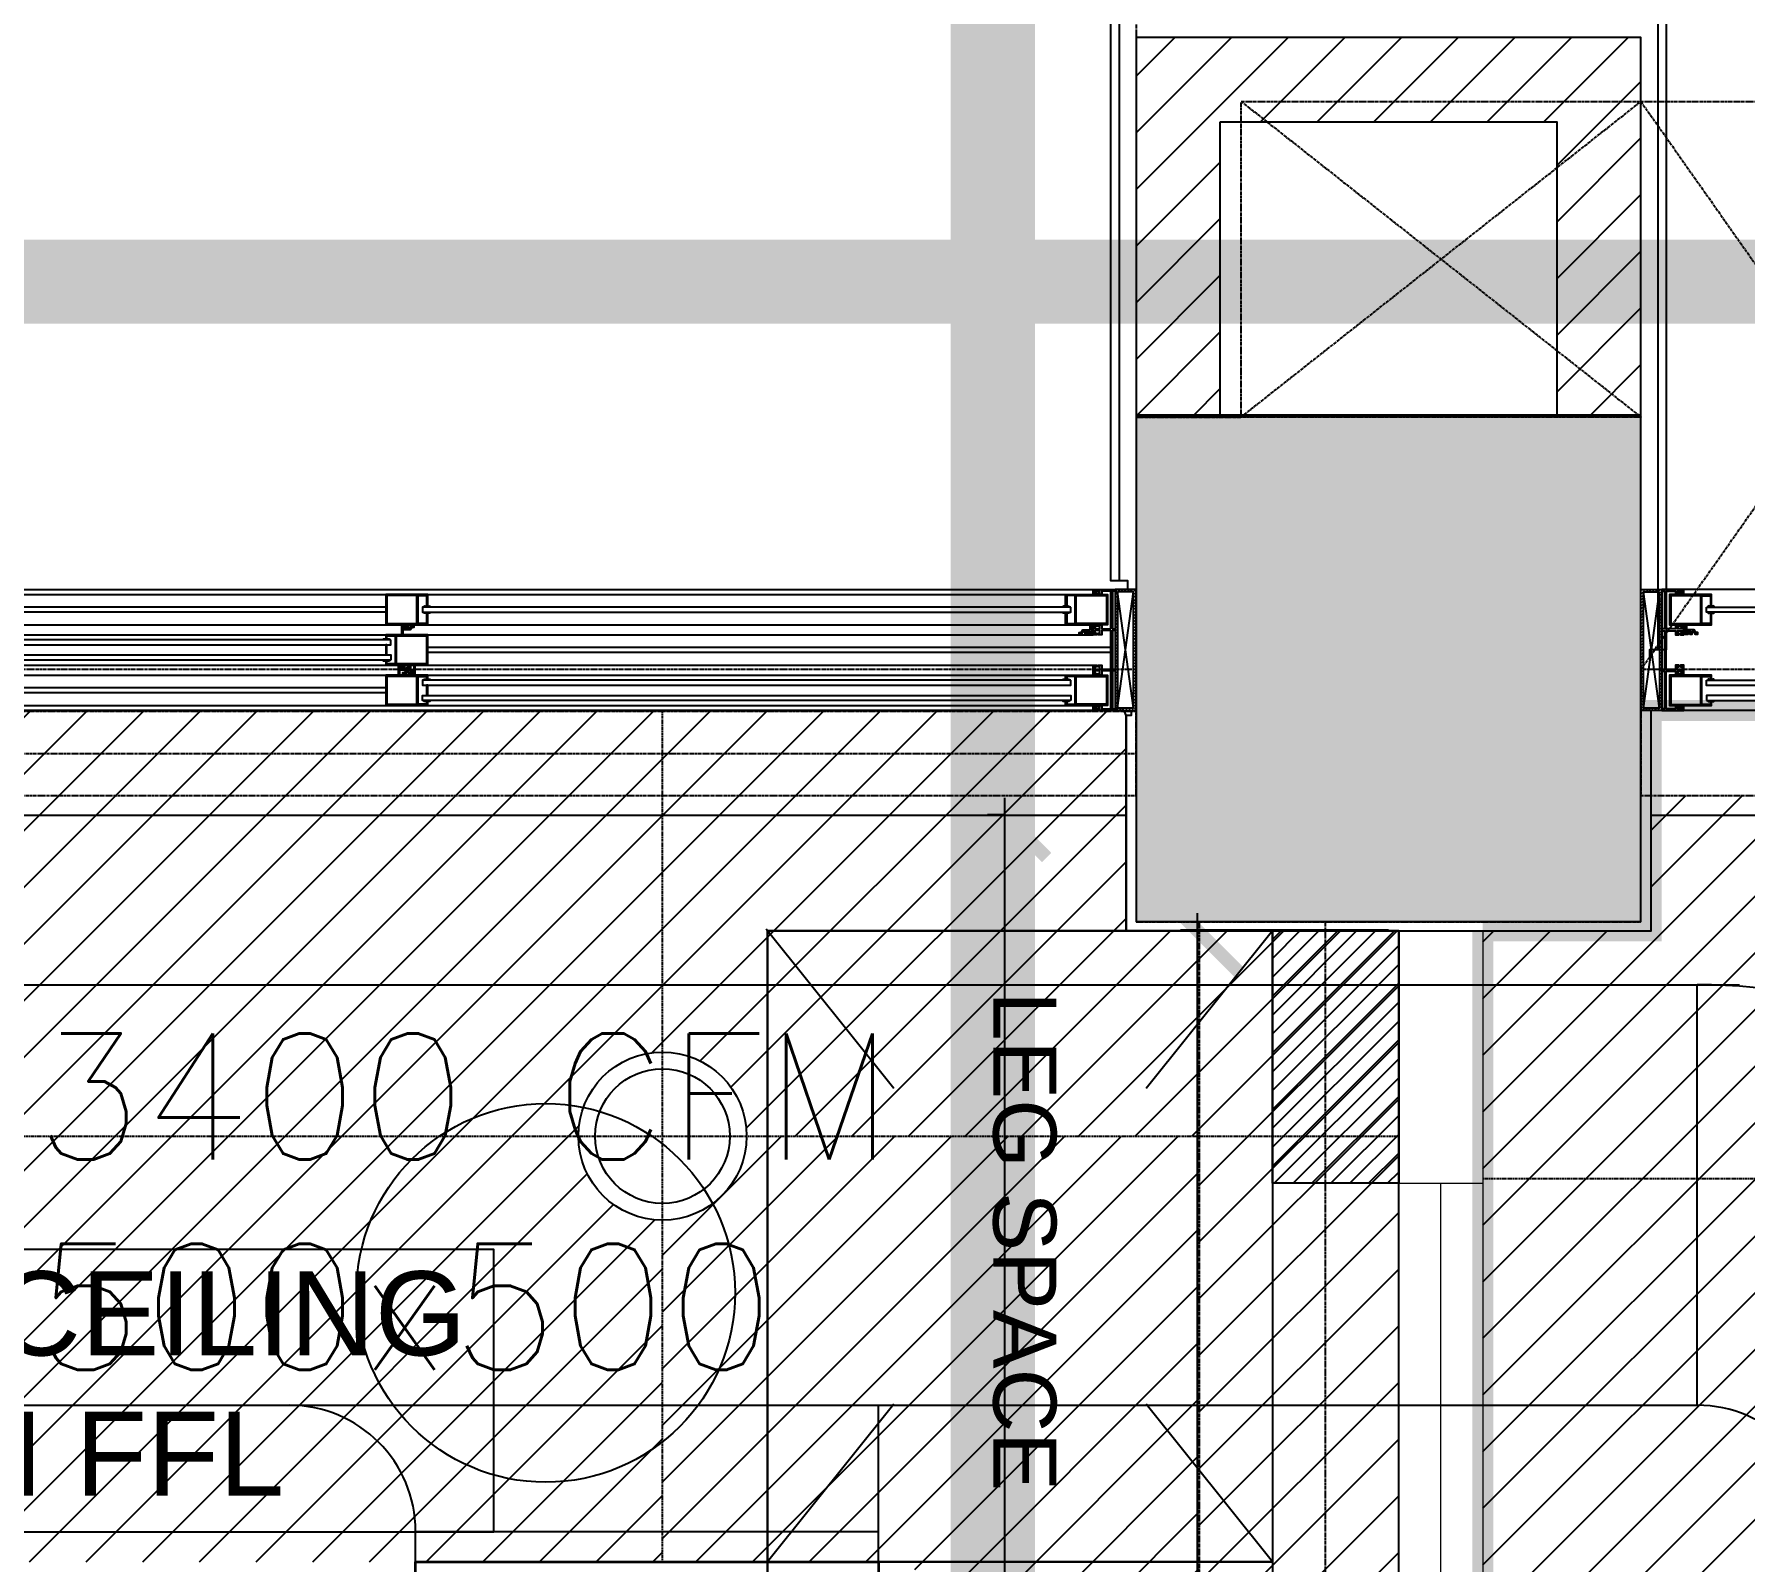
# Model space of a CAD drawing. Header units: millimetres. Extents: x -661525 to 498941, y 282148 to 1359693.
# Drawn here: x -230349 to -228316, y 675010 to 676826 of the extents above; entities that cross this region are included whole.
import ezdxf

# ---------------------------------------------------------------- set-up
doc = ezdxf.new("R2010")
doc.units = ezdxf.units.MM
doc.header["$LTSCALE"] = 2.5
doc.header["$PDMODE"] = 35
doc.header["$PDSIZE"] = 15
doc.linetypes.add('CENTER', pattern=[2, 1.25, -0.25, 0.25, -0.25])
doc.linetypes.add('DASHED', pattern=[0.75, 0.5, -0.25])
doc.layers.get('0').update_dxf_attribs({"linetype": 'CONTINUOUS'})
doc.layers.get('DEFPOINTS').update_dxf_attribs({"linetype": 'CONTINUOUS'})
for name, color, linetype in [('A-ALU-SECTION', 11, 'CONTINUOUS'), ('A-ANNO-GRID', 5, 'CENTER'), ('A-COLS', 7, 'CONTINUOUS'), ('A-COLS-PATT', 252, 'CONTINUOUS'), ('A-ELEV', 8, 'CONTINUOUS'), ('A-ELEV-MEDM', 34, 'CONTINUOUS'), ('A-ELEV-THIN', 8, 'CONTINUOUS'), ('A-GLAZ', 5, 'CONTINUOUS'), ('A-WALL', 8, 'CONTINUOUS'), ('A-WALL-JAMB', 11, 'CONTINUOUS'), ('A-WALL-PATT-125', 8, 'CONTINUOUS'), ('A-WALL-PLAS', 8, 'CONTINUOUS'), ('CEILING', 11, 'CONTINUOUS'), ('DEMARCATION', 8, 'CONTINUOUS'), ('I-FURN', 14, 'CONTINUOUS'), ('I-SECT', 3, 'CONTINUOUS'), ('SECTION LINE', 1, 'CONTINUOUS'), ('v-SA DUCT', 4, 'CONTINUOUS'), ('vemcpl-ahu', 6, 'CONTINUOUS')]:
    doc.layers.add(name, color=color, linetype=linetype)
doc.layers.add('area', color=5, linetype='CONTINUOUS', plot=False)
for name, color, linetype, lineweight in [('LAB MODULE', 1, 'CONTINUOUS', 25), ('partition', 6, 'CONTINUOUS', 18), ('vac vcd', 5, 'CONTINUOUS', 35), ('Wall - Stone Hatch', 252, 'CONTINUOUS', 13)]:
    doc.layers.add(name, color=color, linetype=linetype, lineweight=lineweight)
doc.styles.add('ARIAL', font='arial.ttf')
doc.styles.add('COMPLEX', font='complex.shx', dxfattribs={"width": 0.8})
doc.styles.add('ROMAND', font='ROMAND')
doc.styles.add('ROMANS', font='romans.shx', dxfattribs={"height": 125})
doc.dimstyles.new('TICK100', dxfattribs={"dimtxt": 250, "dimasz": 200, "dimexe": 150, "dimexo": 10, "dimgap": 50, "dimtad": 0, "dimdec": 0, "dimrnd": 5, "dimzin": 1, "dimdsep": 46, "dimtxsty": 'COMPLEX', "dimblk1": 'ARCHTICK', "dimblk2": 'ARCHTICK', "dimsah": 1, "dimcen": 0.09375, "dimdle": 150, "dimclrd": 11, "dimclre": 11, "dimclrt": 7, "dimadec": 0, "dimazin": 0, "dimtfac": 1, "dimtdec": 0, "dimtofl": 0, "dimtmove": 0, "dimatfit": 3, "dimldrblk": 'OPEN90', "dimfxl": 1, "dimtolj": 1, "dimtzin": 1, "dimarcsym": 0})

# ---------------------------------------------------------------- blocks, each defined once
blk = doc.blocks.new('_ARCHTICK')
at = {"color": 0, "linetype": 'ByBlock', "const_width": 0.15}
blk.add_lwpolyline([(-0.5, -0.5), (0.5, 0.5)], dxfattribs=at)
blk = doc.blocks.new('*D251')
at = {"layer": 'DEFPOINTS', "color": 0, "transparency": 16777216}
for p in [(-229196.3, 675898.2), (-229196.3, 675898.2), (-229196.3, 672161.2)]:
    blk.add_point(p, dxfattribs=at)
at = {"layer": 'DEMARCATION', "color": 8, "lineweight": -2, "transparency": 16777216}
for p, q in [((-229196.3, 675918.2), (-229196.3, 674178.7)), ((-229196.3, 675898.2), (-229216.3, 675898.2)), ((-229196.3, 672141.2), (-229196.3, 673880.6)), ((-229196.3, 672161.2), (-229216.3, 672161.2))]:
    blk.add_line(p, q, dxfattribs=at)
at = {"layer": 'DEMARCATION', "color": 8, "lineweight": -2, "transparency": 16777216, "xscale": 100, "yscale": 100, "zscale": 100}
for p, rotation in [((-229196.3, 675898.2), 90), ((-229196.3, 672161.2), 270)]:
    blk.add_blockref('_ARCHTICK', p, dxfattribs=dict(at, rotation=rotation))
at = {"layer": 'DEMARCATION', "color": 1, "transparency": 16777216, "insert": (-229196.3, 674029.7), "char_height": 100, "attachment_point": 5, "rotation": 90, "style": 'ARIAL'}
blk.add_mtext('\\A1;3737', dxfattribs=at)
blk = doc.blocks.new('*D263')
at = {"layer": 'DEFPOINTS', "color": 0, "transparency": 16777216}
for p in [(-228967, 675761.2), (-228739.7, 675761.2), (-228727.7, 673461.2)]:
    blk.add_point(p, dxfattribs=at)
at = {"layer": 'DEMARCATION', "color": 8, "lineweight": -2, "transparency": 16777216}
for p, q in [((-228967, 675781.2), (-228967, 674657)), ((-228739.7, 675761.2), (-228987, 675761.2)), ((-228967, 673441.2), (-228967, 674565.4)), ((-228727.7, 673461.2), (-228987, 673461.2))]:
    blk.add_line(p, q, dxfattribs=at)
at = {"layer": 'DEMARCATION', "color": 8, "lineweight": -2, "transparency": 16777216, "xscale": 100, "yscale": 100, "zscale": 100}
for p, rotation in [((-228967, 675761.2), 90), ((-228967, 673461.2), 270)]:
    blk.add_blockref('_ARCHTICK', p, dxfattribs=dict(at, rotation=rotation))
at = {"layer": 'DEMARCATION', "color": 1, "transparency": 16777216, "insert": (-228967, 674611.2), "char_height": 100, "attachment_point": 5, "rotation": 90, "style": 'ARIAL'}
blk.add_mtext('\\A1;X', dxfattribs=at)
blk = doc.blocks.new('key')
h = blk.add_hatch(color=252)
h.dxf.hatch_style = 1
h.paths.add_polyline_path([(3404141, 685893.5), (3403541, 685893.5), (3403541, 685293.5), (3404141, 685293.5)])
at = {"color": 252}
for points in [[(3404741, 685593.5), (3404741, 686393.5), (3403541, 686393.5), (3403541, 685893.5), (3403666, 685893.5), (3403666, 686268.5), (3404616, 686268.5), (3404616, 685593.5), (3404741, 685593.5)], [(3403666, 686268.5), (3404141, 685893.5), (3403666, 685893.5), (3404141, 686268.5)], [(3404141, 686268.5), (3404616, 685593.5), (3404141, 685593.5), (3404616, 686268.5)], [(3404141, 685443.5), (3404741, 685443.5), (3404741, 685593.5), (3404141, 685593.5), (3404141, 685443.5)], [(3403616, 685293.5), (3403616, 680693.5), (3401066, 680693.5), (3401066, 680543.5), (3403616, 680543.5), (3403766, 680543.5), (3403766, 685293.5), (3403616, 685293.5)]]:
    blk.add_lwpolyline(points, dxfattribs=at)
for points in [[(3404141, 685893.5), (3403541, 685893.5), (3403541, 685293.5), (3404141, 685293.5)], [(3400141, 685443.5), (3403541, 685443.5), (3403541, 685593.5), (3400141, 685593.5)], [(3403541, 685543.5), (3400141, 685543.5), (3400141, 685493.5), (3403541, 685493.5)]]:
    blk.add_lwpolyline(points, close=True, dxfattribs=at)
blk = doc.blocks.new('*D542')
at = {"layer": 'DEFPOINTS', "color": 0}
for p in [(-229196.3, 675897.2), (-229196.3, 675897.2), (-229196.3, 672160.2)]:
    blk.add_point(p, dxfattribs=at)
at = {"layer": 'DEMARCATION', "color": 8, "lineweight": -2}
for p, q in [((-229196.3, 675917.2), (-229196.3, 674177.7)), ((-229196.3, 675897.2), (-229216.3, 675897.2)), ((-229196.3, 672140.2), (-229196.3, 673879.6)), ((-229196.3, 672160.2), (-229216.3, 672160.2))]:
    blk.add_line(p, q, dxfattribs=at)
at = {"layer": 'DEMARCATION', "color": 8, "lineweight": -2, "xscale": 100, "yscale": 100, "zscale": 100}
for p, rotation in [((-229196.3, 675897.2), 90), ((-229196.3, 672160.2), 270)]:
    blk.add_blockref('_ARCHTICK', p, dxfattribs=dict(at, rotation=rotation))
at = {"layer": 'DEMARCATION', "color": 1, "insert": (-229196.3, 674028.7), "char_height": 100, "attachment_point": 5, "rotation": 90, "style": 'ARIAL'}
blk.add_mtext('\\A1;3737', dxfattribs=at)
blk = doc.blocks.new('*D554')
at = {"layer": 'DEFPOINTS', "color": 0}
for p in [(-228967, 675760.2), (-228739.7, 675760.2), (-228727.7, 673460.2)]:
    blk.add_point(p, dxfattribs=at)
at = {"layer": 'DEMARCATION', "color": 8, "lineweight": -2}
for p, q in [((-228967, 675780.2), (-228967, 674656)), ((-228739.7, 675760.2), (-228987, 675760.2)), ((-228967, 673440.2), (-228967, 674564.4)), ((-228727.7, 673460.2), (-228987, 673460.2))]:
    blk.add_line(p, q, dxfattribs=at)
at = {"layer": 'DEMARCATION', "color": 8, "lineweight": -2, "xscale": 100, "yscale": 100, "zscale": 100}
for p, rotation in [((-228967, 675760.2), 90), ((-228967, 673460.2), 270)]:
    blk.add_blockref('_ARCHTICK', p, dxfattribs=dict(at, rotation=rotation))
at = {"layer": 'DEMARCATION', "color": 1, "insert": (-228967, 674610.2), "char_height": 100, "attachment_point": 5, "rotation": 90, "style": 'ARIAL'}
blk.add_mtext('\\A1;X', dxfattribs=at)
blk = doc.blocks.new('W1-size144')
at = {"layer": 'Wall - Stone Hatch'}
h = blk.add_hatch(dxfattribs=at)
h.set_pattern_fill('ANSI36', color=8, scale=0.8, style=0)
h.set_pattern_definition([(45, (279760.804, 1019371.3426), (1.3470384, 4.9391409), [6.35, -1.27, 0, -1.27])])
h.paths.add_polyline_path([(283098.8, 1019374.3), (283098.8, 1019512.3), (283117.8, 1019512.3), (283117.8, 1019374.3)], flags=16)
h.paths.add_polyline_path([(283095.8, 1019371.3), (283095.8, 1019515.3), (283120.8, 1019515.3), (283120.8, 1019371.3)])
at = {"layer": 'A-ALU-SECTION', "color": 8}
for points in [[(282278.8, 1019504.7), (282277.4, 1019504.7), (282277.4, 1019507.9), (282267.4, 1019507.9), (282267.4, 1019474.7), (282277.4, 1019474.7), (282277.4, 1019478), (282278.8, 1019478), (282278.8, 1019473.3), (282228.8, 1019473.3), (282228.8, 1019509.3), (282278.8, 1019509.3), (282278.8, 1019504.7)], [(282278.8, 1019504.7), (282277.4, 1019504.7), (282277.4, 1019507.9), (282267.4, 1019507.9), (282267.4, 1019474.7), (282277.4, 1019474.7), (282277.4, 1019478), (282278.8, 1019478), (282278.8, 1019473.3), (282245.5, 1019473.3), (282245.5, 1019467.1), (282254.3, 1019467.1), (282256.3, 1019464.1), (282258.6, 1019464.1), (282258.6, 1019462.3), (282255.4, 1019462.3), (282253.4, 1019465.3), (282251.7, 1019465.3), (282251.7, 1019462.3), (282248.9, 1019462.3), (282248.9, 1019464.1), (282249.9, 1019464.1), (282249.9, 1019465.3), (282245.5, 1019465.3), (282245.5, 1019464.1), (282246.9, 1019464.1), (282246.9, 1019462.3), (282243.7, 1019462.3), (282243.7, 1019473.3), (282228.8, 1019473.3), (282228.8, 1019509.3), (282278.8, 1019509.3), (282278.8, 1019504.7)], [(282266, 1019474.7), (282230.2, 1019474.7), (282230.2, 1019507.9), (282266, 1019507.9), (282266, 1019474.7)], [(283036.8, 1019504.7), (283038.2, 1019504.7), (283038.2, 1019507.9), (283048.2, 1019507.9), (283048.2, 1019474.7), (283038.2, 1019474.7), (283038.2, 1019478), (283036.8, 1019478), (283036.8, 1019473.3), (283086.8, 1019473.3), (283086.8, 1019509.3), (283036.8, 1019509.3), (283036.8, 1019504.7)], [(283049.6, 1019474.7), (283085.4, 1019474.7), (283085.4, 1019507.9), (283049.6, 1019507.9), (283049.6, 1019474.7)], [(282228.8, 1019430), (282230.2, 1019430), (282230.2, 1019426.7), (282240.2, 1019426.7), (282240.2, 1019459.9), (282230.2, 1019459.9), (282230.2, 1019456.7), (282228.8, 1019456.7), (282228.8, 1019461.3), (282262.1, 1019461.3), (282262.1, 1019467.5), (282253.3, 1019467.5), (282251.3, 1019470.5), (282249, 1019470.5), (282249, 1019472.3), (282252.2, 1019472.3), (282254.2, 1019469.3), (282255.9, 1019469.3), (282255.9, 1019472.3), (282258.7, 1019472.3), (282258.7, 1019470.5), (282257.7, 1019470.5), (282257.7, 1019469.3), (282262.1, 1019469.3), (282262.1, 1019470.5), (282260.7, 1019470.5), (282260.7, 1019472.3), (282263.9, 1019472.3), (282263.9, 1019461.3), (282278.8, 1019461.3), (282278.8, 1019425.3), (282249.4, 1019425.3), (282249.4, 1019419.1), (282258.2, 1019419.1), (282260.2, 1019416.1), (282262.5, 1019416.1), (282262.5, 1019414.3), (282259.3, 1019414.3), (282257.2, 1019417.3), (282255.6, 1019417.3), (282255.6, 1019414.3), (282252.8, 1019414.3), (282252.8, 1019416.1), (282253.8, 1019416.1), (282253.8, 1019417.3), (282249.4, 1019417.3), (282249.4, 1019416.1), (282250.8, 1019416.1), (282250.8, 1019414.3), (282247.6, 1019414.3), (282247.6, 1019425.3), (282228.8, 1019425.3), (282228.8, 1019430)], [(282241.6, 1019426.7), (282277.4, 1019426.7), (282277.4, 1019459.9), (282241.6, 1019459.9), (282241.6, 1019426.7)], [(283036.8, 1019399.7), (283038.2, 1019399.7), (283038.2, 1019411.9), (283048.2, 1019411.9), (283048.2, 1019378.7), (283038.2, 1019378.7), (283038.2, 1019391), (283036.8, 1019391), (283036.8, 1019377.3), (283086.8, 1019377.3), (283086.8, 1019413.3), (283068, 1019413.3), (283068, 1019424.3), (283064.8, 1019424.3), (283064.8, 1019422.5), (283066.2, 1019422.5), (283066.2, 1019421.3), (283061.8, 1019421.3), (283061.8, 1019422.5), (283062.8, 1019422.5), (283062.8, 1019424.3), (283060, 1019424.3), (283060, 1019421.3), (283058.4, 1019421.3), (283056.4, 1019424.3), (283053.1, 1019424.3), (283053.1, 1019422.5), (283055.4, 1019422.5), (283057.4, 1019419.5), (283066.2, 1019419.5), (283066.2, 1019413.3), (283036.8, 1019413.3), (283036.8, 1019399.7)], [(282278.8, 1019399.7), (282277.4, 1019399.7), (282277.4, 1019411.9), (282267.4, 1019411.9), (282267.4, 1019378.7), (282277.4, 1019378.7), (282277.4, 1019391), (282278.8, 1019391), (282278.8, 1019377.3), (282228.8, 1019377.3), (282228.8, 1019413.3), (282278.8, 1019413.3), (282278.8, 1019399.7)], [(282266, 1019378.7), (282230.2, 1019378.7), (282230.2, 1019411.9), (282266, 1019411.9), (282266, 1019378.7)], [(283049.6, 1019378.7), (283085.4, 1019378.7), (283085.4, 1019411.9), (283049.6, 1019411.9), (283049.6, 1019378.7)]]:
    blk.add_lwpolyline(points, dxfattribs=at)
for points in [[(282277.4, 1019497.3), (282278.8, 1019497.3), (282278.8, 1019485.3), (282277.4, 1019485.3)], [(282228.8, 1019449.3), (282230.2, 1019449.3), (282230.2, 1019437.3), (282228.8, 1019437.3)], [(283043, 1019392.3), (282272.6, 1019392.3), (282272.6, 1019398.3), (283043, 1019398.3)]]:
    blk.add_lwpolyline(points, close=True, dxfattribs=at)
at = {"layer": 'A-ELEV-MEDM', "color": 8}
for centre, start, end in [((282275.4, 1019503.3), 359.7081, 180.2928), ((282278.1, 1019503.3), 359.1234, 180.8775), ((282280.8, 1019503.3), 359.1234, 180.8775), ((283034.8, 1019503.3), 359.1225, 180.8766), ((283037.5, 1019503.3), 359.1225, 180.8766), ((283040.2, 1019503.3), 359.7072, 180.2919), ((282275.4, 1019479.4), 179.7081, 0.2928), ((282278.1, 1019479.3), 179.1234, 0.8775), ((282280.8, 1019479.3), 179.1234, 0.8775), ((283034.8, 1019479.3), 179.1225, 0.8766), ((283037.5, 1019479.3), 179.1225, 0.8766), ((283040.2, 1019479.4), 179.7072, 0.2919), ((282226.8, 1019455.4), 359.1225, 180.8766), ((282229.5, 1019455.4), 359.1225, 180.8766), ((282232.2, 1019455.3), 359.7072, 180.2919), ((282226.8, 1019431.3), 179.1225, 0.8766), ((282229.5, 1019431.3), 179.1225, 0.8766), ((282232.2, 1019431.3), 179.7072, 0.2919), ((282275.4, 1019398.3), 359.7081, 180.2928), ((282278.1, 1019398.3), 359.1234, 180.8775), ((282280.8, 1019398.3), 359.1234, 180.8775), ((283034.8, 1019398.3), 359.1225, 180.8766), ((283037.5, 1019398.3), 359.1225, 180.8766), ((283040.2, 1019398.3), 359.7072, 180.2919), ((282275.4, 1019392.4), 179.7072, 0.2919), ((282278.1, 1019392.3), 179.1225, 0.8766), ((282280.8, 1019392.3), 179.1225, 0.8766), ((283034.8, 1019392.3), 179.1234, 0.8775), ((283037.5, 1019392.3), 179.1234, 0.8775), ((283040.2, 1019392.4), 179.7081, 0.2928)]:
    blk.add_arc(centre, 1.34, start, end, dxfattribs=at)
at = {"layer": 'A-ELEV-THIN', "color": 8}
for p, q in [((279771.8, 1019515.3), (283069.8, 1019515.3)), ((279771.8, 1019509.3), (283069.8, 1019509.3)), ((283098.8, 1019512.3), (283117.8, 1019374.3)), ((283117.8, 1019512.3), (283098.8, 1019374.3)), ((282228.8, 1019494.3), (280612.8, 1019494.3)), ((282228.8, 1019488.3), (280612.8, 1019488.3)), ((279771.8, 1019473.3), (283069.8, 1019473.3)), ((279771.8, 1019461.3), (283069.8, 1019461.3)), ((283090.8, 1019446.3), (282278.8, 1019446.3)), ((283090.8, 1019440.3), (282278.8, 1019440.3)), ((279771.8, 1019425.3), (283069.8, 1019425.3)), ((279771.8, 1019413.3), (283069.8, 1019413.3)), ((282228.8, 1019398.3), (280612.8, 1019398.3)), ((279771.8, 1019377.3), (283036.8, 1019377.3)), ((282228.8, 1019392.3), (280612.8, 1019392.3)), ((279771.8, 1019371.3), (283069.8, 1019371.3))]:
    blk.add_line(p, q, dxfattribs=at)
at = {"layer": 'A-GLAZ', "color": 4}
for points in [[(283043, 1019503.3), (282272.6, 1019503.3), (282272.6, 1019497.3), (283043, 1019497.3)], [(283043, 1019479.3), (282272.6, 1019479.3), (282272.6, 1019485.3), (283043, 1019485.3)], [(282235, 1019455.3), (281464.6, 1019455.3), (281464.6, 1019449.3), (282235, 1019449.3)], [(282235, 1019431.3), (281464.6, 1019431.3), (281464.6, 1019437.3), (282235, 1019437.3)]]:
    blk.add_lwpolyline(points, close=True, dxfattribs=at)
at = {"layer": 'A-WALL-JAMB', "color": 8}
blk.add_lwpolyline([(283095.8, 1019371.3), (283095.8, 1019515.3), (283120.8, 1019515.3), (283120.8, 1019371.3), (283095.8, 1019371.3)], dxfattribs=at)
blk.add_lwpolyline([(283098.8, 1019374.3), (283098.8, 1019512.3), (283117.8, 1019512.3), (283117.8, 1019374.3)], close=True, dxfattribs=at)
at = {"layer": 'I-SECT', "color": 8}
blk.add_lwpolyline([(283090.8, 1019418.3), (283090.8, 1019373.3), (283079.8, 1019373.3), (283079.8, 1019377.3), (283075.8, 1019377.3), (283075.8, 1019375.3), (283077.8, 1019375.3), (283077.8, 1019373.3), (283071.8, 1019373.3), (283071.8, 1019375.3), (283073.8, 1019375.3), (283073.8, 1019377.3), (283069.8, 1019377.3), (283069.8, 1019371.3), (283095.8, 1019371.3), (283095.8, 1019373.3), (283092.8, 1019373.3), (283092.8, 1019418.3), (283095.8, 1019418.3), (283095.8, 1019420.3), (283092.8, 1019420.3), (283092.8, 1019466.3), (283095.8, 1019466.3), (283095.8, 1019468.3), (283092.8, 1019468.3), (283092.8, 1019513.3), (283095.8, 1019513.3), (283095.8, 1019515.3), (283069.8, 1019515.3), (283069.8, 1019509.3), (283073.8, 1019509.3), (283073.8, 1019511.3), (283071.8, 1019511.3), (283071.8, 1019513.3), (283077.8, 1019513.3), (283077.8, 1019511.3), (283075.8, 1019511.3), (283075.8, 1019509.3), (283079.8, 1019509.3), (283079.8, 1019513.3), (283090.8, 1019513.3), (283090.8, 1019468.3), (283079.8, 1019468.3), (283079.8, 1019473.3), (283075.8, 1019473.3), (283075.8, 1019471.3), (283077.8, 1019471.3), (283077.8, 1019468.3), (283071.8, 1019468.3), (283071.8, 1019471.3), (283073.8, 1019471.3), (283073.8, 1019473.3), (283069.8, 1019473.3), (283069.8, 1019461.3), (283073.8, 1019461.3), (283073.8, 1019463.3), (283071.8, 1019463.3), (283071.8, 1019466.3), (283077.8, 1019466.3), (283077.8, 1019463.3), (283075.8, 1019463.3), (283075.8, 1019461.3), (283079.8, 1019461.3), (283079.8, 1019466.3), (283090.8, 1019466.3), (283090.8, 1019420.3), (283079.8, 1019420.3), (283079.8, 1019425.3), (283075.8, 1019425.3), (283075.8, 1019423.3), (283077.8, 1019423.3), (283077.8, 1019420.3), (283071.8, 1019420.3), (283071.8, 1019423.3), (283073.8, 1019423.3), (283073.8, 1019425.3), (283069.8, 1019425.3), (283069.8, 1019413.3), (283073.8, 1019413.3), (283073.8, 1019415.3), (283071.8, 1019415.3), (283071.8, 1019418.3), (283077.8, 1019418.3), (283077.8, 1019415.3), (283075.8, 1019415.3), (283075.8, 1019413.3), (283079.8, 1019413.3), (283079.8, 1019418.3), (283090.8, 1019418.3)], dxfattribs=at)
blk = doc.blocks.new('w02-144')
at = {"layer": 'Wall - Stone Hatch'}
h = blk.add_hatch(dxfattribs=at)
h.set_pattern_fill('ANSI36', color=8, scale=0.8, style=0)
h.set_pattern_definition([(45, (317008.7752, 1012093.668), (1.3470384, 4.9391409), [6.35, -1.27, 0, -1.27])])
h.paths.add_polyline_path([(320346.8, 1012096.7), (320346.8, 1012234.7), (320365.8, 1012234.7), (320365.8, 1012096.7)], flags=16)
h.paths.add_polyline_path([(320343.8, 1012093.7), (320343.8, 1012237.7), (320368.8, 1012237.7), (320368.8, 1012093.7)])
at = {"layer": 'A-ALU-SECTION', "color": 8}
for points in [[(320284.8, 1012227), (320286.2, 1012227), (320286.2, 1012230.3), (320296.2, 1012230.3), (320296.2, 1012197.1), (320286.2, 1012197.1), (320286.2, 1012200.3), (320284.8, 1012200.3), (320284.8, 1012195.7), (320334.8, 1012195.7), (320334.8, 1012231.7), (320284.8, 1012231.7), (320284.8, 1012227)], [(320297.6, 1012197.1), (320333.4, 1012197.1), (320333.4, 1012230.3), (320297.6, 1012230.3), (320297.6, 1012197.1)], [(320284.8, 1012122), (320286.2, 1012122), (320286.2, 1012134.3), (320296.2, 1012134.3), (320296.2, 1012101.1), (320286.2, 1012101.1), (320286.2, 1012113.3), (320284.8, 1012113.3), (320284.8, 1012099.7), (320334.8, 1012099.7), (320334.8, 1012135.7), (320316, 1012135.7), (320316, 1012146.7), (320312.8, 1012146.7), (320312.8, 1012144.9), (320314.2, 1012144.9), (320314.2, 1012143.7), (320309.8, 1012143.7), (320309.8, 1012144.9), (320310.8, 1012144.9), (320310.8, 1012146.7), (320308, 1012146.7), (320308, 1012143.7), (320306.3, 1012143.7), (320304.3, 1012146.7), (320301.1, 1012146.7), (320301.1, 1012144.9), (320303.4, 1012144.9), (320305.4, 1012141.9), (320314.2, 1012141.9), (320314.2, 1012135.7), (320284.8, 1012135.7), (320284.8, 1012122)], [(320297.6, 1012101.1), (320333.4, 1012101.1), (320333.4, 1012134.3), (320297.6, 1012134.3), (320297.6, 1012101.1)]]:
    blk.add_lwpolyline(points, dxfattribs=at)
blk.add_lwpolyline([(320291, 1012114.7), (319670.6, 1012114.7), (319670.6, 1012120.7), (320291, 1012120.7)], close=True, dxfattribs=at)
at = {"layer": 'A-ELEV-MEDM', "color": 8}
for centre, start, end in [((320282.8, 1012225.7), 359.1225, 180.8766), ((320285.5, 1012225.7), 359.1225, 180.8766), ((320288.2, 1012225.7), 359.7072, 180.2919), ((320282.8, 1012201.7), 179.1225, 0.8766), ((320285.5, 1012201.7), 179.1225, 0.8766), ((320288.2, 1012201.7), 179.7072, 0.2919), ((320282.8, 1012120.7), 359.1225, 180.8766), ((320285.5, 1012120.7), 359.1225, 180.8766), ((320288.2, 1012120.6), 359.7072, 180.2919), ((320282.8, 1012114.7), 179.1234, 0.8775), ((320285.5, 1012114.7), 179.1234, 0.8775), ((320288.2, 1012114.7), 179.7081, 0.2928)]:
    blk.add_arc(centre, 1.34, start, end, dxfattribs=at)
at = {"layer": 'A-ELEV-THIN', "color": 8}
for p, q in [((317619.8, 1012237.7), (320317.8, 1012237.7)), ((320346.8, 1012234.7), (320365.8, 1012096.7)), ((320365.8, 1012234.7), (320346.8, 1012096.7)), ((317619.8, 1012093.7), (320317.8, 1012093.7))]:
    blk.add_line(p, q, dxfattribs=at)
at = {"layer": 'A-GLAZ', "color": 4}
for points in [[(320291, 1012225.7), (319670.6, 1012225.7), (319670.6, 1012219.7), (320291, 1012219.7)], [(320291, 1012201.7), (319670.6, 1012201.7), (319670.6, 1012207.7), (320291, 1012207.7)]]:
    blk.add_lwpolyline(points, close=True, dxfattribs=at)
at = {"layer": 'A-WALL-JAMB', "color": 8}
blk.add_lwpolyline([(320343.8, 1012093.7), (320343.8, 1012237.7), (320368.8, 1012237.7), (320368.8, 1012093.7), (320343.8, 1012093.7)], dxfattribs=at)
blk.add_lwpolyline([(320346.8, 1012096.7), (320346.8, 1012234.7), (320365.8, 1012234.7), (320365.8, 1012096.7)], close=True, dxfattribs=at)
at = {"layer": 'I-SECT', "color": 8}
blk.add_lwpolyline([(320338.8, 1012140.7), (320338.8, 1012095.7), (320327.8, 1012095.7), (320327.8, 1012099.7), (320323.8, 1012099.7), (320323.8, 1012097.7), (320325.8, 1012097.7), (320325.8, 1012095.7), (320319.8, 1012095.7), (320319.8, 1012097.7), (320321.8, 1012097.7), (320321.8, 1012099.7), (320317.8, 1012099.7), (320317.8, 1012093.7), (320343.8, 1012093.7), (320343.8, 1012095.7), (320340.8, 1012095.7), (320340.8, 1012140.7), (320343.8, 1012140.7), (320343.8, 1012142.7), (320340.8, 1012142.7), (320340.8, 1012188.7), (320343.8, 1012188.7), (320343.8, 1012190.7), (320340.8, 1012190.7), (320340.8, 1012235.7), (320343.8, 1012235.7), (320343.8, 1012237.7), (320317.8, 1012237.7), (320317.8, 1012231.7), (320321.8, 1012231.7), (320321.8, 1012233.7), (320319.8, 1012233.7), (320319.8, 1012235.7), (320325.8, 1012235.7), (320325.8, 1012233.7), (320323.8, 1012233.7), (320323.8, 1012231.7), (320327.8, 1012231.7), (320327.8, 1012235.7), (320338.8, 1012235.7), (320338.8, 1012190.7), (320327.8, 1012190.7), (320327.8, 1012195.7), (320323.8, 1012195.7), (320323.8, 1012193.7), (320325.8, 1012193.7), (320325.8, 1012190.7), (320319.8, 1012190.7), (320319.8, 1012193.7), (320321.8, 1012193.7), (320321.8, 1012195.7), (320317.8, 1012195.7), (320317.8, 1012183.7), (320321.8, 1012183.7), (320321.8, 1012185.7), (320319.8, 1012185.7), (320319.8, 1012188.7), (320325.8, 1012188.7), (320325.8, 1012185.7), (320323.8, 1012185.7), (320323.8, 1012183.7), (320327.8, 1012183.7), (320327.8, 1012188.7), (320338.8, 1012188.7), (320338.8, 1012142.7), (320327.8, 1012142.7), (320327.8, 1012147.7), (320323.8, 1012147.7), (320323.8, 1012145.7), (320325.8, 1012145.7), (320325.8, 1012142.7), (320319.8, 1012142.7), (320319.8, 1012145.7), (320321.8, 1012145.7), (320321.8, 1012147.7), (320317.8, 1012147.7), (320317.8, 1012135.7), (320321.8, 1012135.7), (320321.8, 1012137.7), (320319.8, 1012137.7), (320319.8, 1012140.7), (320325.8, 1012140.7), (320325.8, 1012137.7), (320323.8, 1012137.7), (320323.8, 1012135.7), (320327.8, 1012135.7), (320327.8, 1012140.7), (320338.8, 1012140.7)], dxfattribs=at)

msp = doc.modelspace()

# ---------------------------------------------------------------- hatches: boundary and pattern name
at = {"layer": 'A-COLS-PATT'}
h = msp.add_hatch(color=256, dxfattribs=at)
h.dxf.hatch_style = 1
h.paths.add_polyline_path([(-228439.7, 676371.2), (-229039.7, 676371.2), (-229039.7, 675771.2), (-228439.7, 675771.2)])
at = {"layer": 'A-WALL-PATT-125'}
h = msp.add_hatch(dxfattribs=at)
h.set_pattern_fill('ANSI31', color=256, scale=15, angle=360, style=0)
h.set_pattern_definition([(45, (351486.09, -215078.24), (-33.6759605, 33.6759605), [])])
h.paths.add_polyline_path([(-228939.7, 676722.2), (-228539.7, 676722.2), (-228539.7, 676372.2), (-228439.7, 676372.2), (-228439.7, 676822.2), (-229039.7, 676822.2), (-229039.7, 676372.2), (-228939.7, 676372.2)])
at = {"layer": 'CEILING', "true_color": 0xd6ed82, "transparency": 33554687}
h = msp.add_hatch(dxfattribs=at)
h.set_pattern_fill('ANSI31', color=61, scale=15)
h.set_pattern_definition([(45, (-248964.734, 666321.267), (-33.67596, 33.67596), [])])
h.paths.add_polyline_path([(-224964.7, 675760.2), (-225051.7, 675760.2), (-225051.7, 675910.2), (-225271.2, 675910.2), (-225271.2, 675010.2), (-224964.7, 675010.2)])
h.paths.add_polyline_path([(-225271.2, 675910.2), (-225651.7, 675910.2), (-225651.7, 675921.2), (-228271.2, 675921.2), (-228271.2, 675010.2), (-225271.2, 675010.2)])
h.paths.add_polyline_path([(-225808.9, 675377.8), (-225808.9, 675041.3), (-227782.1, 675041.3), (-227782.1, 675377.8)], flags=16)
h.paths.add_polyline_path([(-228271.2, 675921.2), (-228427.7, 675921.2), (-228427.7, 675760.2), (-228514.7, 675760.2), (-228514.7, 675010.2), (-228271.2, 675010.2)])
h.paths.add_polyline_path([(-225271.2, 666010.2), (-225871.2, 666010.2), (-226471.2, 666010.2), (-227071.2, 666010.2), (-227671.2, 666010.2), (-228271.2, 666010.2), (-228271.2, 664601.8), (-225271.2, 665256.2)])
h.paths.add_polyline_path([(-228220.6, 665608.8), (-228220.6, 665945.3), (-226247.4, 665945.3), (-226247.4, 665608.8)], flags=16)
h.paths.add_polyline_path([(-228514.7, 666010.2), (-228639.7, 666010.2), (-228639.7, 664338.2), (-228514.7, 664365.5)])
h.paths.add_polyline_path([(-227103.4, 664673.3), (-227127.2, 664782.7), (-226371, 664947.7), (-224964.7, 665254.4), (-224964.7, 665323), (-228514.7, 664548.7), (-228514.7, 664365.5)])
h.paths.add_polyline_path([(-223714.7, 666010.2), (-223894.7, 666010.2), (-223894.7, 665556.4), (-224496, 665425.2), (-224496, 665356.7), (-224489.3, 665358.1), (-223826.7, 665502.6), (-223826.7, 665784.2), (-223720.7, 665784.2), (-223720.7, 665778.2), (-223714.7, 665778.2), (-223714.7, 665797.2), (-223714.7, 665823.2)])
h.paths.add_polyline_path([(-223714.7, 666293.6), (-223894.7, 666293.6), (-223894.7, 666010.2), (-223714.7, 666010.2)])
h.paths.add_polyline_path([(-223894.7, 666293.6), (-224396, 666293.6, -0.414214), (-224496, 666193.6), (-224496, 666010.2), (-223894.7, 666010.2)])
h.paths.add_polyline_path([(-223894.7, 666010.2), (-224496, 666010.2), (-224496, 665425.2), (-223894.7, 665556.4)], flags=17)
h.paths.add_polyline_path([(-224514.7, 666010.2), (-224964.7, 666010.2), (-224964.7, 665254.4), (-224635.8, 665326.2), (-224496, 665356.7), (-224496, 665425.2), (-224514.7, 665421.2)])
h.paths.add_polyline_path([(-224514.7, 666195.3, -0.359988), (-224596, 666293.6), (-224964.7, 666293.6), (-224964.7, 666010.2), (-224514.7, 666010.2)])
h.paths.add_polyline_path([(-224964.7, 667230.4), (-225063.7, 667230.4), (-225063.7, 667852.5), (-225271.2, 667807.3), (-225271.2, 667210.2), (-225271.2, 666610.2), (-225271.2, 666293.6), (-224964.7, 666293.6)])
h.paths.add_polyline_path([(-224514.7, 667230.4), (-224964.7, 667230.4), (-224964.7, 666293.6), (-224596, 666293.6, -0.359988), (-224514.7, 666391.8)])
h.paths.add_polyline_path([(-223894.7, 667248.2), (-224415.7, 667248.2), (-224415.7, 667230.4), (-224496, 667230.4), (-224496, 666393.6, -0.414214), (-224396, 666293.6), (-223894.7, 666293.6)])
h.paths.add_polyline_path([(-223714.7, 667221.2), (-223708.7, 667238.2), (-223664.7, 667238.2), (-223664.7, 667272.2), (-223814.7, 667272.2), (-223859, 667272.2), (-223894.7, 667272.2), (-223894.7, 666293.6), (-223714.7, 666293.6)])
h.paths.add_polyline_path([(-223826.7, 676210.2), (-224427.7, 676210.2), (-224427.7, 675921.2), (-223894.7, 675921.2), (-223894.7, 668567.9), (-224305.2, 668478.4), (-223838.7, 668478.4), (-223838.7, 668596.2), (-223720.7, 668596.2), (-223714.7, 668596.8), (-223714.7, 670960.2), (-223826.7, 670960.2), (-223826.7, 671584.2), (-223714.7, 671584.2), (-223714.7, 673360.2), (-223826.7, 673360.2), (-223826.7, 673984.2), (-223714.7, 673984.2), (-223714.7, 675760.2), (-223826.7, 675760.2)])
h.paths.add_polyline_path([(-224514.7, 675760.2), (-224964.7, 675760.2), (-224964.7, 668478.4), (-224514.7, 668478.4)])
h.paths.add_polyline_path([(-223894.7, 675921.2), (-224427.7, 675921.2), (-224427.7, 675760.2), (-224514.7, 675760.2), (-224514.7, 668478.4), (-224305.2, 668478.4), (-223894.7, 668567.9)])
h.paths.add_polyline_path([(-225063.7, 668313.1), (-225271.2, 668267.8), (-225271.2, 667807.3), (-225063.7, 667852.5)])
h.paths.add_polyline_path([(-228271.2, 667613.8), (-228514.7, 667560.7), (-228514.7, 675760.2), (-228627.7, 675760.2), (-228627.7, 673160.2), (-228627.7, 672160.2), (-228627.7, 671060.2), (-228627.7, 670060.2), (-228627.7, 668810.2), (-228627.7, 667810.2), (-228627.7, 666097.3), (-228628.3, 666010.2), (-228514.7, 666010.2), (-228514.7, 667100.1), (-228271.2, 667153.2), (-228271.2, 667210.2)])
h.paths.add_polyline_path([(-228015.9, 665552.7), (-228015.9, 665889.2), (-226451.6, 665889.2), (-226451.6, 665552.7)], flags=16)
h.paths.add_polyline_path([(-225426.9, 665220), (-225426.9, 665327.3), (-225581.4, 665327.3), (-225581.4, 665220)], flags=24)
h.paths.add_polyline_path([(-227972.6, 665537.3), (-226468.9, 665537.3), (-226468.9, 665942.9), (-227972.6, 665942.9)], flags=24)
h.paths.add_polyline_path([(-225427.5, 675654.3), (-225427.5, 675866.6), (-225582.1, 675866.6), (-225582.1, 675654.3)], flags=24)
h.paths.add_polyline_path([(-224992.2, 666485), (-224774.2, 666485), (-224774.2, 666639.6), (-224992.2, 666639.6)], flags=9)
h.paths.add_polyline_path([(-224213.9, 666485), (-223996, 666485), (-223996, 666639.6), (-224213.9, 666639.6)], flags=24)
h.paths.add_polyline_path([(-224249.5, 666653.4), (-224249.5, 666871.4), (-224404, 666871.4), (-224404, 666653.4)], flags=24)
h.paths.add_polyline_path([(-224249.5, 665722.9), (-224249.5, 665940.9), (-224404, 665940.9), (-224404, 665722.9)], flags=24)
h.paths.add_polyline_path([(-224964.7, 675010.2), (-225271.2, 675010.2), (-225271.2, 673810.2), (-225271.2, 673210.2), (-225271.2, 672610.2), (-225271.2, 672010.2), (-225271.2, 671410.2), (-225271.2, 670810.2), (-225271.2, 670210.2), (-225271.2, 669610.2), (-225271.2, 669010.2), (-225271.2, 668410.2), (-225271.2, 668267.8), (-225063.7, 668313.1), (-225063.7, 668478.4), (-224964.7, 668478.4)])
h.paths.add_polyline_path([(-228271.2, 675010.2), (-228514.7, 675010.2), (-228514.7, 667560.7), (-228271.2, 667613.8), (-228271.2, 667810.2), (-228271.2, 668410.2), (-228271.2, 669010.2), (-228271.2, 669610.2), (-228271.2, 670210.2), (-228271.2, 670810.2), (-228271.2, 671410.2), (-228271.2, 672010.2), (-228271.2, 672610.2), (-228271.2, 673210.2), (-228271.2, 673810.2)])
h.paths.add_polyline_path([(-225271.2, 666293.6), (-225271.2, 665256.2), (-224964.7, 665323), (-224964.7, 666293.6)])
h.paths.add_polyline_path([(-228271.2, 664601.8), (-228271.2, 667153.2), (-228514.7, 667100.1), (-228514.7, 664548.7)])
h.paths.add_polyline_path([(-225426.9, 665220), (-225426.9, 665327.3), (-225581.4, 665327.3), (-225581.4, 665220)], flags=24)
h.paths.add_polyline_path([(-228190.2, 665593.4), (-226253.9, 665593.4), (-226253.9, 665999), (-228190.2, 665999)], flags=24)
h.paths.add_polyline_path([(-225427.5, 675654.3), (-225427.5, 675866.6), (-225582.1, 675866.6), (-225582.1, 675654.3)], flags=24)
h.paths.add_polyline_path([(-227751.7, 675025.9), (-225815.4, 675025.9), (-225815.4, 675431.5), (-227751.7, 675431.5)], flags=24)
h = msp.add_hatch(dxfattribs=at)
h.set_pattern_fill('ANSI31', color=61, scale=15)
h.set_pattern_definition([(45, (-230802.734, 674091.165), (-33.676, 33.676), [])])
h.paths.add_polyline_path([(-232002.7, 675416.2, -0.414214), (-232102.7, 675516.2), (-232514.7, 675516.2), (-232514.7, 672160.2), (-228964.7, 672160.2), (-228964.7, 675516.2), (-229502.7, 675516.2, -0.414214), (-229602.7, 675416.2), (-229602.7, 675010.2), (-229302.7, 675010.2), (-229302.7, 674410.2), (-229302.7, 673810.2), (-229302.7, 673210.2), (-229302.7, 672610.2), (-229902.7, 672610.2), (-230502.7, 672610.2), (-231102.7, 672610.2), (-231702.7, 672610.2), (-232302.7, 672610.2), (-232302.7, 673210.2), (-232302.7, 673810.2), (-232302.7, 674410.2), (-232302.7, 675010.2), (-232002.7, 675010.2)], flags=16)
h.paths.add_polyline_path([(-232514.7, 675516.2), (-232877.7, 675516.2), (-232877.7, 672160.2), (-232514.7, 672160.2)])
h.paths.add_polyline_path([(-232514.7, 675771.2), (-232877.7, 675771.2), (-232877.7, 675516.2), (-232514.7, 675516.2)])
h.paths.add_polyline_path([(-232002.7, 675921.2), (-232427.4, 675921.2), (-232427.7, 675771.2), (-232514.7, 675771.2), (-232514.7, 675516.2), (-232102.7, 675516.2, -0.414214), (-232002.7, 675616.2)])
h.paths.add_polyline_path([(-232002.7, 676022.2), (-232427.2, 676022.2), (-232427.4, 675921.2), (-232002.7, 675921.2)])
h.paths.add_polyline_path([(-229602.7, 675921.2), (-232002.7, 675921.2), (-232002.7, 675616.2, -0.414214), (-231902.7, 675516.2), (-229702.7, 675516.2, -0.414214), (-229602.7, 675616.2)])
h.paths.add_polyline_path([(-229602.7, 676022.2), (-232002.7, 676022.2), (-232002.7, 675921.2), (-229602.7, 675921.2)])
h.paths.add_polyline_path([(-229051.7, 676016.2), (-229053.8, 676022.2), (-229090.7, 676022.2), (-229602.7, 676022.2), (-229602.7, 675921.2), (-229051.7, 675921.2)])
h.paths.add_polyline_path([(-228964.7, 675760.2), (-229051.7, 675760.2), (-229051.7, 675921.2), (-229602.7, 675921.2), (-229602.7, 675616.2, -0.414214), (-229502.7, 675516.2), (-228964.7, 675516.2)])
h.paths.add_polyline_path([(-228727.7, 675760.2), (-228964.7, 675760.2), (-228964.7, 675516.2), (-228727.7, 675516.2)])
h.paths.add_polyline_path([(-228727.7, 675516.2), (-228964.7, 675516.2), (-228964.7, 672160.2), (-228727.7, 672160.2), (-228727.7, 673160.2)])
h.paths.add_polyline_path([(-229602.7, 675416.2, -0.414214), (-229702.7, 675516.2), (-231902.7, 675516.2, -1), (-232102.7, 675516.2), (-232514.7, 675516.2), (-232514.7, 672160.2), (-228964.7, 672160.2), (-228964.7, 675516.2), (-229502.7, 675516.2, -0.414214), (-229602.7, 675416.2), (-229602.7, 675010.2), (-229302.7, 675010.2), (-229302.7, 674410.2), (-229302.7, 673810.2), (-229302.7, 673210.2), (-229302.7, 672610.2), (-229902.7, 672610.2), (-230502.7, 672610.2), (-231102.7, 672610.2), (-231702.7, 672610.2), (-232302.7, 672610.2), (-232302.7, 673210.2), (-232302.7, 673810.2), (-232302.7, 674410.2), (-232302.7, 675010.2), (-231702.7, 675010.2), (-231102.7, 675010.2), (-230502.7, 675010.2), (-229902.7, 675010.2), (-229602.7, 675010.2)])
h.paths.add_polyline_path([(-229803.4, 675381.7), (-229803.4, 675045.2), (-231776.6, 675045.2), (-231776.6, 675381.7)], flags=0)
h.paths.add_polyline_path([(-232698.8, 673372.2), (-232480.8, 673372.2), (-232480.8, 673526.8), (-232698.8, 673526.8)], flags=9)
h.paths.add_polyline_path([(-229123.8, 673372.2), (-228905.8, 673372.2), (-228905.8, 673526.8), (-229123.8, 673526.8)], flags=9)
h.paths.add_polyline_path([(-231247.7, 672280.9), (-231247.7, 672493.2), (-231402.3, 672493.2), (-231402.3, 672280.9)], flags=8)
h.paths.add_polyline_path([(-231247.1, 675462.6), (-231247.1, 675570), (-231401.6, 675570), (-231401.6, 675462.6)], flags=9)
h.paths.add_polyline_path([(-231746.2, 675029.8), (-229809.9, 675029.8), (-229809.9, 675435.4), (-231746.2, 675435.4)], flags=8)
h = msp.add_hatch(dxfattribs=at)
h.set_pattern_fill('ANSI31', color=61, scale=15)
h.set_pattern_definition([(45, (-230802.325, 673838.165), (-33.676, 33.676), [])])
h.paths.add_polyline_path([(-232002.7, 675416.2, -0.414214), (-232102.7, 675516.2), (-232514.7, 675516.2), (-232514.7, 672160.2), (-228964.7, 672160.2), (-228964.7, 675516.2), (-229502.7, 675516.2, -0.414214), (-229602.7, 675416.2), (-229602.7, 675010.2), (-229302.7, 675010.2), (-229302.7, 674410.2), (-229302.7, 673810.2), (-229302.7, 673210.2), (-229302.7, 672610.2), (-229902.7, 672610.2), (-230502.7, 672610.2), (-231102.7, 672610.2), (-231702.7, 672610.2), (-232302.7, 672610.2), (-232302.7, 673210.2), (-232302.7, 673810.2), (-232302.7, 674410.2), (-232302.7, 675010.2), (-232002.7, 675010.2)])
h.paths.add_polyline_path([(-232698.8, 673372.2), (-232480.8, 673372.2), (-232480.8, 673526.8), (-232698.8, 673526.8)], flags=9)
h.paths.add_polyline_path([(-229123.8, 673372.2), (-228905.8, 673372.2), (-228905.8, 673526.8), (-229123.8, 673526.8)], flags=9)
h.paths.add_polyline_path([(-231247.7, 672280.9), (-231247.7, 672493.2), (-231402.3, 672493.2), (-231402.3, 672280.9)], flags=24)
at = {"layer": 'I-FURN', "transparency": 33554687}
h = msp.add_hatch(dxfattribs=at)
h.set_pattern_fill('ANSI31', color=5, scale=5)
h.set_pattern_definition([(45, (-231620.851, 742783.428), (-11.22532, 11.22532), [])])
h.paths.add_polyline_path([(-228877.7, 675460.2), (-228877.7, 675760.2), (-228727.7, 675760.2), (-228727.7, 675460.2)])

# ---------------------------------------------------------------- linework, layer by layer
at = {"layer": 'A-COLS'}
msp.add_lwpolyline([(-228439.7, 676371.2), (-229039.7, 676371.2), (-229039.7, 675771.2), (-228439.7, 675771.2)], close=True, dxfattribs=at)
at = {"layer": 'A-ELEV'}
for points in [[(-225639.7, 675910.2), (-225639.7, 675897.2), (-228427.7, 675897.2)], [(-229051.7, 675897.2), (-232427.7, 675897.2)]]:
    msp.add_lwpolyline(points, dxfattribs=at)
at = {"layer": 'A-WALL'}
msp.add_lwpolyline([(-228939.7, 676722.2), (-228539.7, 676722.2), (-228539.7, 676372.2), (-228439.7, 676372.2), (-228439.7, 676822.2), (-229039.7, 676822.2), (-229039.7, 676372.2), (-228939.7, 676372.2)], close=True, dxfattribs=at)
at = {"layer": 'A-WALL-PLAS'}
for points in [[(-229059.7, 676176.2), (-229069.7, 676176.2), (-229069.7, 676852.2), (-228409.7, 676852.2), (-228409.7, 676094.2), (-228419.7, 676094.2)], [(-229049.7, 676166.2), (-229049.7, 676176.2), (-229059.7, 676176.2), (-229059.7, 676842.2), (-228419.7, 676842.2), (-228419.7, 676094.2), (-228429.7, 676094.2), (-228429.7, 676084.2)], [(-229045.7, 676022.2), (-229045.7, 676016.2), (-229051.7, 676016.2), (-229051.7, 675760.2), (-228427.7, 675760.2), (-228427.7, 676022.2)]]:
    msp.add_lwpolyline(points, dxfattribs=at)
at = {"layer": 'area', "const_width": 25}
for points in [[(-228627.7, 675760.2), (-228427.7, 675760.2), (-228427.7, 676022.2), (-225651.7, 676022.2), (-225651.7, 675910.2), (-225051.7, 675910.2), (-225051.7, 675760.2), (-224427.7, 675760.2), (-224427.7, 676210.2), (-223826.7, 676210.2), (-223826.7, 675760.2), (-223714.7, 675759.7), (-223714.7, 673984.1), (-223826.7, 673984.1), (-223826.7, 673360.2), (-223714.7, 673360.2), (-223714.7, 671584.2), (-223826.7, 671584.2), (-223826.7, 670960.2), (-223714.7, 670960.2), (-223714.7, 668596.2)], [(-228627.7, 666097.3), (-228627.7, 675760.2)]]:
    msp.add_lwpolyline(points, dxfattribs=at)
at = {"layer": 'area'}
msp.add_lwpolyline([(-228727.7, 675760.2), (-229051.7, 675760.2), (-229051.7, 676016.2), (-229053.8, 676022.2), (-229090.7, 676022.2), (-232427.2, 676022.2), (-232427.7, 675771.2), (-232877.7, 675771.2), (-232877.7, 672160.2), (-228727.7, 672160.2), (-228727.7, 673160.2)], close=True, dxfattribs=at)
at = {"layer": 'CEILING', "color": 8, "linetype": 'DASHED'}
for p, q in [((-229602.7, 675010.2), (-229602.7, 676022.2)), ((-232877.7, 675516.2), (-228727.7, 675516.2)), ((-228627.7, 675465.7), (-223714.7, 675465.7))]:
    msp.add_line(p, q, dxfattribs=at)
at = {"layer": 'CEILING', "color": 1}
msp.add_lwpolyline([(-231776.6, 675381.7), (-229803.4, 675381.7), (-229803.4, 675045.2), (-231776.6, 675045.2)], close=True, dxfattribs=at)
at = {"layer": 'CEILING', "color": 40}
for radius in [100, 80]:
    msp.add_circle((-229602.7, 675516.2), radius, dxfattribs=at)
at = {"layer": 'I-FURN', "color": 22}
msp.add_lwpolyline([(-229477.7, 675760.2), (-229477.7, 673460.4), (-228727.7, 673460.4), (-228727.7, 675760.2)], close=True, dxfattribs=at)
at = {"layer": 'I-FURN', "color": 5}
msp.add_lwpolyline([(-228877.7, 675460.2), (-228877.7, 675760.2), (-228727.7, 675760.2), (-228727.7, 675460.2)], close=True, dxfattribs=at)
at = {"layer": 'I-FURN', "color": 8}
msp.add_circle((-229741.5, 675329.8), 225, dxfattribs=at)
at = {"layer": 'LAB MODULE'}
for p, q in [((-229327.7, 675572.7), (-229479.3, 675762.2)), ((-228877.7, 675760.2), (-229027.7, 675572.7)), ((-229327.7, 675197.7), (-229477.7, 675010.2)), ((-228877.7, 675010.2), (-229027.7, 675197.7))]:
    msp.add_line(p, q, dxfattribs=at)
for points in [[(-229477.7, 675760.2), (-228877.7, 675760.2), (-228877.7, 675010.2), (-229477.7, 675010.2)], [(-229477.7, 675010.2), (-228877.7, 675010.2), (-228877.7, 674260.2), (-229477.7, 674260.2)]]:
    msp.add_lwpolyline(points, close=True, dxfattribs=at)
at = {"layer": 'partition'}
for p, q in [((-228727.7, 675760.2), (-228727.7, 673160.2)), ((-228627.7, 675760.2), (-228627.7, 673160.2)), ((-228727.7, 675460.2), (-228627.7, 675460.2))]:
    msp.add_line(p, q, dxfattribs=at)
at = {"layer": 'partition', "color": 4}
msp.add_line((-228677.7, 673460.2), (-228677.7, 675460.2), dxfattribs=at)
at = {"layer": 'SECTION LINE', "const_width": 100}
for points in [[(-229641.6, 679648.1), (-229210, 679648.1), (-229210, 665654.7), (-229641.6, 665654.7)], [(-237744.4, 676963.6), (-237744.4, 676532), (-224671, 676532), (-224671, 676963.6)]]:
    msp.add_lwpolyline(points, dxfattribs=at)
at = {"layer": 'v-SA DUCT'}
for p, q in [((-231439.7, 675696.2), (-228322.8, 675696.2)), ((-228372.8, 675196.2), (-228372.8, 675696.2)), ((-230839.7, 675196.2), (-229346.1, 675196.2)), ((-229346.1, 674323.3), (-229346.1, 675196.2)), ((-229346.1, 675196.2), (-228372.8, 675196.2)), ((-229896.1, 674323.3), (-229896.1, 675046.2)), ((-229896.1, 675046.2), (-229346.1, 675046.2))]:
    msp.add_line(p, q, dxfattribs=at)
for centre, radius in [((-228372.8, 675046.2), 650), ((-230046.1, 675046.2), 150), ((-228372.8, 675046.2), 150)]:
    msp.add_arc(centre, radius, 0, 90, dxfattribs=at)
at = {"layer": 'vac vcd', "ltscale": 25}
msp.add_lwpolyline([(-229896.1, 675010.2), (-229346.1, 675010.2), (-229346.1, 674710.2), (-229896.1, 674710.2)], close=True, dxfattribs=at)
at = {"layer": 'vemcpl-ahu'}
msp.add_lwpolyline([(-229039.7, 676373.2), (-229039.7, 675771.2), (-228439.7, 675771.2), (-228439.7, 676373.2)], close=True, dxfattribs=at)

# ---------------------------------------------------------------- block references
at = {"layer": 'A-ALU-SECTION', "xscale": -1, "rotation": 180}
msp.add_blockref('W1-size144', (-512160.5, 1695537.5), dxfattribs=at)
at = {"layer": 'A-ALU-SECTION', "rotation": 180}
msp.add_blockref('w02-144', (91929, 1688259.8), dxfattribs=at)
at = {"layer": 'A-ANNO-GRID', "rotation": 359.9999999999999}
msp.add_blockref('key', (-3632580.8, -9522.4), dxfattribs=at)

# ---------------------------------------------------------------- texts
at = {"layer": 'CEILING', "color": 0, "ltscale": 0.5, "insert": (-229467.1, 675212.1), "char_height": 100, "width": 2623.643, "attachment_point": 6, "style": 'ROMAND'}
msp.add_mtext('\\A1;\\pxqc;{\\f@Arial Unicode MS|b0|i0|c0|p34;\\C1;CALCIUM SILICATE CEILING\\PFC @ 2550 FROM FFL}', dxfattribs=at)
at = {"layer": 'LAB MODULE', "ltscale": 0.5, "insert": (-229172.6, 674079.4), "char_height": 75, "width": 2623.643, "attachment_point": 6, "rotation": 270, "style": 'ROMAND'}
msp.add_mtext('\\A1;\\pxqc;{\\fArial|b0|i0|c0|p34;LEG SPACE}', dxfattribs=at)
at = {"layer": 'v-SA DUCT', "insert": (-230349.4, 675638.3), "char_height": 150, "width": 3657.796, "attachment_point": 1, "style": 'ROMANS'}
msp.add_mtext('{3400 CFM\\P500x500}', dxfattribs=at)

# ---------------------------------------------------------------- dimensions: what is measured, and where the dimension line sits
at = {"layer": 'DEMARCATION'}
for base, p1, p2, picture, middle in [((-229196.3, 675898.2), (-229196.3, 672161.2), (-229196.3, 675898.2), '*D251', (-229196.3, 674029.7)), ((-229196.3, 675897.2), (-229196.3, 672160.2), (-229196.3, 675897.2), '*D542', (-229196.3, 674028.7))]:
    dim = msp.add_linear_dim(base=base, p1=p1, p2=p2, angle=90, dimstyle='TICK100', override={"dimtxt": 100, "dimasz": 100, "dimexe": 20, "dimexo": 0, "dimgap": 0, "dimrnd": 0, "dimtxsty": 'ARIAL', "dimdle": 20, "dimclrd": 8, "dimclre": 8, "dimclrt": 1, "dimtmove": 1}, dxfattribs=at)
    dim.commit()
    dim.dimension.update_dxf_attribs({"geometry": picture, "text_midpoint": middle})
for base, p1, p2, picture, middle in [((-228967, 675761.2), (-228727.7, 673461.2), (-228739.7, 675761.2), '*D263', (-228967, 674611.2)), ((-228967, 675760.2), (-228727.7, 673460.2), (-228739.7, 675760.2), '*D554', (-228967, 674610.2))]:
    dim = msp.add_linear_dim(base=base, p1=p1, p2=p2, angle=90, text='X', dimstyle='TICK100', override={"dimtxt": 100, "dimasz": 100, "dimexe": 20, "dimexo": 0, "dimgap": 0, "dimrnd": 0, "dimtxsty": 'ARIAL', "dimdle": 20, "dimclrd": 8, "dimclre": 8, "dimclrt": 1, "dimtmove": 1}, dxfattribs=at)
    dim.commit()
    dim.dimension.update_dxf_attribs({"geometry": picture, "text_midpoint": middle})

doc.saveas('drawing.dxf')
